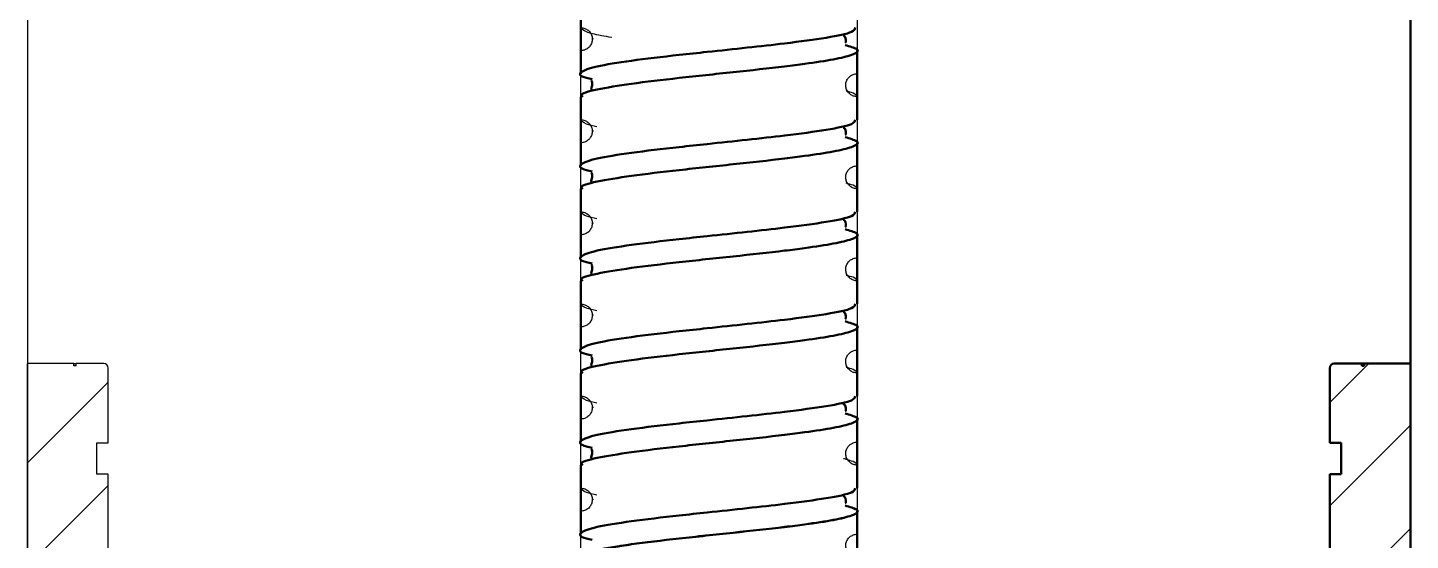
# Model space of a CAD drawing. Header units: millimetres. Extents: x 55 to 11032, y -227 to 3957.
# Drawn here: x 1630.3 to 1690.3, y 3545 to 3567.2 of the extents above; entities that cross this region are included whole.
import ezdxf

# ---------------------------------------------------------------- set-up
doc = ezdxf.new("R2010")
doc.units = ezdxf.units.MM
doc.header["$LTSCALE"] = 0.7
doc.layers.get('0').update_dxf_attribs({"color": 255})
doc.layers.add('CON', color=7, linetype='Continuous', lineweight=50)
pattern_1 = [(45, (-146.9846, 2835.2312), (-2.245064, 2.245064), [])]

msp = doc.modelspace()

# ---------------------------------------------------------------- hatches: boundary and pattern name
at = {"linetype": 'Continuous', "lineweight": 18}
h = msp.add_hatch(dxfattribs=at)
h.set_pattern_fill('ANSI31', style=0)
h.set_pattern_definition(pattern_1)
edge = h.paths.add_edge_path(flags=0)
edge.add_line((1633.266, 3526.082), (1633.266, 3527.432))
edge.add_line((1633.266, 3527.432), (1633.766, 3527.432))
edge.add_line((1633.766, 3527.432), (1633.766, 3547.832))
edge.add_line((1633.766, 3547.832), (1633.266, 3547.832))
edge.add_line((1633.266, 3547.832), (1633.266, 3549.182))
edge.add_line((1633.266, 3549.182), (1633.766, 3549.182))
edge.add_line((1633.766, 3549.182), (1633.766, 3552.432))
edge.add_arc((1633.566, 3552.432), 0.2, 0, 90)
edge.add_line((1633.566, 3552.632), (1632.366, 3552.632))
edge.add_line((1632.366, 3552.632), (1632.366, 3552.532))
edge.add_line((1632.366, 3552.532), (1632.266, 3552.532))
edge.add_line((1632.266, 3552.532), (1632.266, 3552.632))
edge.add_line((1632.266, 3552.632), (1630.266, 3552.632))
edge.add_line((1630.266, 3552.632), (1630.266, 3522.632))
edge.add_line((1630.266, 3522.632), (1632.266, 3522.632))
edge.add_line((1632.266, 3522.632), (1632.266, 3522.732))
edge.add_line((1632.266, 3522.732), (1632.366, 3522.732))
edge.add_line((1632.366, 3522.732), (1632.366, 3522.632))
edge.add_line((1632.366, 3522.632), (1633.566, 3522.632))
edge.add_arc((1633.566, 3522.832), 0.2, 270, 360)
edge.add_line((1633.766, 3522.832), (1633.766, 3526.082))
edge.add_line((1633.766, 3526.082), (1633.266, 3526.082))
h = msp.add_hatch(dxfattribs=at)
h.set_pattern_fill('ANSI31', style=0)
h.set_pattern_definition(pattern_1)
edge = h.paths.add_edge_path(flags=0)
edge.add_line((1687.266, 3549.182), (1687.266, 3547.832))
edge.add_line((1687.266, 3547.832), (1686.766, 3547.832))
edge.add_line((1686.766, 3547.832), (1686.766, 3527.432))
edge.add_line((1686.766, 3527.432), (1687.266, 3527.432))
edge.add_line((1687.266, 3527.432), (1687.266, 3526.082))
edge.add_line((1687.266, 3526.082), (1686.766, 3526.082))
edge.add_line((1686.766, 3526.082), (1686.766, 3522.832))
edge.add_arc((1686.966, 3522.832), 0.2, 180, 270)
edge.add_line((1686.966, 3522.632), (1688.166, 3522.632))
edge.add_line((1688.166, 3522.632), (1688.166, 3522.732))
edge.add_line((1688.166, 3522.732), (1688.266, 3522.732))
edge.add_line((1688.266, 3522.732), (1688.266, 3522.632))
edge.add_line((1688.266, 3522.632), (1690.266, 3522.632))
edge.add_line((1690.266, 3522.632), (1690.266, 3552.632))
edge.add_line((1690.266, 3552.632), (1688.266, 3552.632))
edge.add_line((1688.266, 3552.632), (1688.266, 3552.532))
edge.add_line((1688.266, 3552.532), (1688.166, 3552.532))
edge.add_line((1688.166, 3552.532), (1688.166, 3552.632))
edge.add_line((1688.166, 3552.632), (1686.966, 3552.632))
edge.add_arc((1686.966, 3552.432), 0.2, 90, 180)
edge.add_line((1686.766, 3552.432), (1686.766, 3549.182))
edge.add_line((1686.766, 3549.182), (1687.266, 3549.182))

# ---------------------------------------------------------------- linework, layer by layer
at = {"color": 7, "linetype": 'Continuous', "lineweight": 25}
for p, q in [((1630.266, 3628.632), (1630.266, 3425.632)), ((1654.266, 3567.218), (1654.266, 3570.218)), ((1666.266, 3568.218), (1666.266, 3565.218)), ((1654.822, 3566.725), (1654.766, 3566.718)), ((1654.266, 3563.218), (1654.266, 3566.218)), ((1665.774, 3564.693), (1665.776, 3564.715)), ((1666.266, 3564.218), (1666.266, 3561.218)), ((1654.266, 3559.218), (1654.266, 3562.218)), ((1654.822, 3562.725), (1654.766, 3562.718)), ((1665.774, 3560.693), (1665.776, 3560.715)), ((1666.266, 3560.218), (1666.266, 3557.218)), ((1654.822, 3558.725), (1654.766, 3558.718)), ((1654.266, 3555.218), (1654.266, 3558.218)), ((1665.774, 3556.693), (1665.776, 3556.715)), ((1666.266, 3556.218), (1666.266, 3553.218)), ((1654.822, 3554.725), (1654.766, 3554.718)), ((1654.266, 3551.218), (1654.266, 3554.218)), ((1630.266, 3522.632), (1630.266, 3552.632)), ((1632.266, 3552.632), (1630.266, 3552.632)), ((1632.266, 3552.632), (1632.366, 3552.632)), ((1632.266, 3552.532), (1632.266, 3552.632)), ((1632.366, 3552.532), (1632.366, 3552.632)), ((1633.566, 3552.632), (1632.366, 3552.632)), ((1665.774, 3552.693), (1665.776, 3552.715)), ((1632.366, 3552.532), (1632.266, 3552.532)), ((1633.766, 3549.182), (1633.766, 3552.432)), ((1666.266, 3552.218), (1666.266, 3549.218)), ((1654.266, 3547.218), (1654.266, 3550.218)), ((1654.822, 3550.725), (1654.766, 3550.718)), ((1633.266, 3547.832), (1633.266, 3549.182)), ((1633.266, 3549.182), (1633.766, 3549.182)), ((1665.774, 3548.693), (1665.776, 3548.715)), ((1633.766, 3547.832), (1633.266, 3547.832)), ((1633.766, 3527.432), (1633.766, 3547.832)), ((1666.266, 3548.218), (1666.266, 3545.218)), ((1654.822, 3546.725), (1654.766, 3546.718)), ((1654.266, 3543.218), (1654.266, 3546.218))]:
    msp.add_line(p, q, dxfattribs=at)
msp.add_arc((1633.566, 3552.432), 0.2, 0, 90, dxfattribs=at)
for points, knots in [([(1654.266, 3567.218), (1654.284, 3567.218), (1654.357, 3567.215), (1654.484, 3567.178), (1654.624, 3567.081), (1654.724, 3566.942), (1654.772, 3566.777), (1654.764, 3566.607), (1654.699, 3566.448), (1654.585, 3566.321), (1654.435, 3566.235), (1654.323, 3566.224), (1654.266, 3566.218)], [0, 0, 0, 0, 0.03338, 0.140753, 0.248126, 0.355498, 0.462871, 0.570244, 0.677617, 0.78499, 0.892363, 1, 1, 1, 1]), ([(1655.609, 3566.79), (1655.453, 3566.815), (1654.953, 3566.896), (1654.42, 3567.039), (1654.319, 3567.156), (1654.266, 3567.218)], [0, 0, 0, 0, 0.176669, 0.56659, 1, 1, 1, 1]), ([(1666.266, 3564.218), (1666.21, 3564.224), (1666.098, 3564.235), (1665.948, 3564.321), (1665.834, 3564.448), (1665.769, 3564.606), (1665.76, 3564.777), (1665.808, 3564.941), (1665.908, 3565.08), (1666.048, 3565.178), (1666.175, 3565.215), (1666.249, 3565.217), (1666.266, 3565.218)], [0, 0, 0, 0, 0.107372, 0.214745, 0.322117, 0.42949, 0.536862, 0.644235, 0.751607, 0.85898, 0.966352, 1, 1, 1, 1]), ([(1665.783, 3564.506), (1665.792, 3564.504), (1665.818, 3564.5), (1665.794, 3564.564), (1665.779, 3564.606)], [0, 0, 0, 0, 0.35001, 1, 1, 1, 1]), ([(1666.266, 3564.218), (1666.244, 3564.27), (1666.209, 3564.351), (1665.9, 3564.432), (1665.791, 3564.461)], [0, 0, 0, 0, 0.645914, 1, 1, 1, 1]), ([(1654.266, 3563.218), (1654.284, 3563.218), (1654.357, 3563.215), (1654.484, 3563.178), (1654.624, 3563.081), (1654.724, 3562.942), (1654.772, 3562.777), (1654.764, 3562.607), (1654.699, 3562.448), (1654.585, 3562.321), (1654.435, 3562.235), (1654.323, 3562.224), (1654.266, 3562.218)], [0, 0, 0, 0, 0.03338, 0.140753, 0.248126, 0.355498, 0.462871, 0.570244, 0.677617, 0.78499, 0.892363, 1, 1, 1, 1]), ([(1654.972, 3562.915), (1654.802, 3562.954), (1654.364, 3563.055), (1654.304, 3563.156), (1654.266, 3563.218)], [0, 0, 0, 0, 0.388569, 1, 1, 1, 1]), ([(1666.266, 3560.218), (1666.21, 3560.224), (1666.098, 3560.235), (1665.948, 3560.321), (1665.834, 3560.448), (1665.769, 3560.606), (1665.76, 3560.777), (1665.808, 3560.941), (1665.908, 3561.08), (1666.048, 3561.178), (1666.175, 3561.215), (1666.249, 3561.217), (1666.266, 3561.218)], [0, 0, 0, 0, 0.1073725, 0.2147449, 0.3221174, 0.4294898, 0.5368623, 0.6442347, 0.7516072, 0.8589796, 0.9663521, 1, 1, 1, 1]), ([(1665.783, 3560.506), (1665.792, 3560.504), (1665.818, 3560.5), (1665.794, 3560.564), (1665.779, 3560.606)], [0, 0, 0, 0, 0.35001, 1, 1, 1, 1]), ([(1666.266, 3560.218), (1666.244, 3560.27), (1666.209, 3560.351), (1665.9, 3560.432), (1665.791, 3560.461)], [0, 0, 0, 0, 0.645914, 1, 1, 1, 1]), ([(1654.266, 3559.218), (1654.284, 3559.218), (1654.357, 3559.215), (1654.484, 3559.178), (1654.624, 3559.081), (1654.724, 3558.942), (1654.772, 3558.777), (1654.764, 3558.607), (1654.699, 3558.448), (1654.585, 3558.321), (1654.435, 3558.235), (1654.323, 3558.224), (1654.266, 3558.218)], [0, 0, 0, 0, 0.03338, 0.140753, 0.248126, 0.355498, 0.462871, 0.570244, 0.677617, 0.78499, 0.892363, 1, 1, 1, 1]), ([(1654.972, 3558.915), (1654.802, 3558.954), (1654.364, 3559.055), (1654.304, 3559.156), (1654.266, 3559.218)], [0, 0, 0, 0, 0.3885695, 1, 1, 1, 1]), ([(1666.266, 3556.218), (1666.21, 3556.224), (1666.098, 3556.235), (1665.948, 3556.321), (1665.834, 3556.448), (1665.769, 3556.606), (1665.76, 3556.777), (1665.808, 3556.941), (1665.908, 3557.08), (1666.048, 3557.178), (1666.175, 3557.215), (1666.249, 3557.217), (1666.266, 3557.218)], [0, 0, 0, 0, 0.1073725, 0.2147449, 0.3221174, 0.4294898, 0.5368623, 0.6442347, 0.7516072, 0.8589796, 0.9663521, 1, 1, 1, 1]), ([(1665.783, 3556.506), (1665.792, 3556.504), (1665.818, 3556.5), (1665.794, 3556.564), (1665.779, 3556.606)], [0, 0, 0, 0, 0.35001, 1, 1, 1, 1]), ([(1666.266, 3556.218), (1666.244, 3556.27), (1666.209, 3556.351), (1665.9, 3556.432), (1665.791, 3556.461)], [0, 0, 0, 0, 0.645914, 1, 1, 1, 1]), ([(1654.266, 3555.218), (1654.284, 3555.218), (1654.357, 3555.215), (1654.484, 3555.178), (1654.624, 3555.081), (1654.724, 3554.942), (1654.772, 3554.777), (1654.764, 3554.607), (1654.699, 3554.448), (1654.585, 3554.321), (1654.435, 3554.235), (1654.323, 3554.224), (1654.266, 3554.218)], [0, 0, 0, 0, 0.03338, 0.140753, 0.248126, 0.355498, 0.462871, 0.570244, 0.677617, 0.78499, 0.892363, 1, 1, 1, 1]), ([(1654.972, 3554.915), (1654.802, 3554.954), (1654.364, 3555.055), (1654.304, 3555.156), (1654.266, 3555.218)], [0, 0, 0, 0, 0.3885695, 1, 1, 1, 1]), ([(1666.266, 3552.218), (1666.21, 3552.224), (1666.098, 3552.235), (1665.948, 3552.321), (1665.834, 3552.448), (1665.769, 3552.606), (1665.76, 3552.777), (1665.808, 3552.941), (1665.908, 3553.08), (1666.048, 3553.178), (1666.175, 3553.215), (1666.249, 3553.217), (1666.266, 3553.218)], [0, 0, 0, 0, 0.107372, 0.214745, 0.322117, 0.42949, 0.536862, 0.644235, 0.751607, 0.85898, 0.966352, 1, 1, 1, 1]), ([(1665.783, 3552.506), (1665.792, 3552.504), (1665.818, 3552.5), (1665.794, 3552.564), (1665.779, 3552.606)], [0, 0, 0, 0, 0.35001, 1, 1, 1, 1]), ([(1666.266, 3552.218), (1666.244, 3552.27), (1666.209, 3552.351), (1665.9, 3552.432), (1665.791, 3552.461)], [0, 0, 0, 0, 0.645914, 1, 1, 1, 1]), ([(1654.266, 3551.218), (1654.284, 3551.218), (1654.357, 3551.215), (1654.484, 3551.178), (1654.624, 3551.081), (1654.724, 3550.942), (1654.772, 3550.777), (1654.764, 3550.607), (1654.699, 3550.448), (1654.585, 3550.321), (1654.435, 3550.235), (1654.323, 3550.224), (1654.266, 3550.218)], [0, 0, 0, 0, 0.03338, 0.140753, 0.248126, 0.355498, 0.462871, 0.570244, 0.677617, 0.78499, 0.892363, 1, 1, 1, 1]), ([(1654.972, 3550.915), (1654.802, 3550.954), (1654.364, 3551.055), (1654.304, 3551.156), (1654.266, 3551.218)], [0, 0, 0, 0, 0.3885695, 1, 1, 1, 1]), ([(1666.266, 3548.218), (1666.21, 3548.224), (1666.098, 3548.235), (1665.948, 3548.321), (1665.834, 3548.448), (1665.769, 3548.606), (1665.76, 3548.777), (1665.808, 3548.941), (1665.908, 3549.08), (1666.048, 3549.178), (1666.175, 3549.215), (1666.249, 3549.217), (1666.266, 3549.218)], [0, 0, 0, 0, 0.107372, 0.214745, 0.322117, 0.42949, 0.536862, 0.644235, 0.751607, 0.85898, 0.966352, 1, 1, 1, 1]), ([(1665.67, 3548.511), (1665.693, 3548.506), (1665.798, 3548.483), (1665.818, 3548.464), (1665.79, 3548.569), (1665.779, 3548.606)], [0, 0, 0, 0, 0.149963, 0.696905, 1, 1, 1, 1]), ([(1666.266, 3548.218), (1666.243, 3548.27), (1666.206, 3548.352), (1665.892, 3548.435), (1665.777, 3548.465)], [0, 0, 0, 0, 0.634767, 1, 1, 1, 1]), ([(1654.266, 3547.218), (1654.284, 3547.218), (1654.357, 3547.215), (1654.484, 3547.178), (1654.624, 3547.081), (1654.724, 3546.942), (1654.772, 3546.777), (1654.764, 3546.607), (1654.699, 3546.448), (1654.585, 3546.321), (1654.435, 3546.235), (1654.323, 3546.224), (1654.266, 3546.218)], [0, 0, 0, 0, 0.03338, 0.140753, 0.248126, 0.355498, 0.462871, 0.570244, 0.677617, 0.78499, 0.892363, 1, 1, 1, 1]), ([(1654.972, 3546.915), (1654.802, 3546.954), (1654.364, 3547.055), (1654.304, 3547.156), (1654.266, 3547.218)], [0, 0, 0, 0, 0.388569, 1, 1, 1, 1]), ([(1666.266, 3544.218), (1666.21, 3544.224), (1666.098, 3544.235), (1665.948, 3544.321), (1665.834, 3544.448), (1665.769, 3544.606), (1665.76, 3544.777), (1665.808, 3544.941), (1665.908, 3545.08), (1666.048, 3545.178), (1666.175, 3545.215), (1666.249, 3545.217), (1666.266, 3545.218)], [0, 0, 0, 0, 0.107372, 0.214745, 0.322117, 0.42949, 0.536862, 0.644235, 0.751607, 0.85898, 0.966352, 1, 1, 1, 1])]:
    msp.add_open_spline(points, degree=3, knots=knots, dxfattribs=at)
at = {"layer": 'CON'}
for p, q in [((1690.266, 3425.632), (1690.266, 3628.632)), ((1688.166, 3552.632), (1686.966, 3552.632)), ((1688.166, 3552.632), (1688.166, 3552.532)), ((1688.266, 3552.632), (1688.166, 3552.632)), ((1688.266, 3552.632), (1688.266, 3552.532)), ((1690.266, 3552.632), (1688.266, 3552.632)), ((1690.266, 3552.632), (1690.266, 3522.632)), ((1686.766, 3552.432), (1686.766, 3549.182)), ((1688.266, 3552.532), (1688.166, 3552.532)), ((1686.766, 3549.182), (1687.266, 3549.182)), ((1687.266, 3549.182), (1687.266, 3547.832)), ((1686.766, 3547.832), (1686.766, 3527.432)), ((1687.266, 3547.832), (1686.766, 3547.832))]:
    msp.add_line(p, q, dxfattribs=at)
at = {"layer": 'CON', "color": 7, "linetype": 'Continuous'}
for p, q in [((1654.266, 3568.219), (1654.266, 3565.219)), ((1666.266, 3563.219), (1666.266, 3566.219)), ((1654.266, 3564.219), (1654.266, 3561.219)), ((1666.266, 3559.219), (1666.266, 3562.219)), ((1654.266, 3560.219), (1654.266, 3557.219)), ((1666.266, 3555.219), (1666.266, 3558.219)), ((1654.266, 3556.219), (1654.266, 3553.219)), ((1666.266, 3551.219), (1666.266, 3554.219)), ((1654.266, 3552.219), (1654.266, 3549.219)), ((1666.266, 3547.219), (1666.266, 3550.219)), ((1654.266, 3548.219), (1654.266, 3545.219)), ((1666.266, 3544.632), (1666.266, 3546.219)), ((1666.266, 3543.216), (1666.266, 3546.216))]:
    msp.add_line(p, q, dxfattribs=at)
at = {"layer": 'CON'}
msp.add_arc((1686.966, 3552.432), 0.2, 90, 180, dxfattribs=at)
at = {"layer": 'CON', "color": 7, "linetype": 'Continuous'}
for points, knots in [([(1654.762, 3564.977), (1654.676, 3564.995), (1654.2, 3565.098), (1654.185, 3565.284), (1654.836, 3565.533), (1656.378, 3565.781), (1658.165, 3565.994), (1659.914, 3566.18), (1661.5, 3566.349), (1663.348, 3566.554), (1665.018, 3566.781), (1666.131, 3567.011), (1666.164, 3567.157), (1666.178, 3567.219)], [0, 0, 0, 0, 0.024694, 0.136327, 0.247636, 0.358945, 0.470578, 0.529105, 0.611809, 0.694267, 0.805576, 0.917209, 1, 1, 1, 1]), ([(1654.355, 3564.219), (1654.328, 3564.24), (1654.201, 3564.345), (1654.892, 3564.532), (1656.364, 3564.781), (1658.502, 3565.032), (1660.889, 3565.284), (1662.765, 3565.486), (1664.219, 3565.672), (1665.31, 3565.837), (1666.165, 3566.051), (1666.432, 3566.261), (1665.942, 3566.404), (1665.736, 3566.464)], [0, 0, 0, 0, 0.0287778, 0.1398438, 0.2509098, 0.3622979, 0.4736861, 0.5847521, 0.6341894, 0.7208894, 0.807893, 0.9192811, 1, 1, 1, 1]), ([(1665.742, 3566.56), (1665.758, 3566.572), (1665.8, 3566.602), (1665.75, 3566.855), (1665.664, 3566.873), (1665.66, 3566.874)], [0, 0, 0, 0, 0.349773, 0.971239, 1, 1, 1, 1]), ([(1654.759, 3564.925), (1654.753, 3564.925), (1654.716, 3564.928), (1654.83, 3564.752), (1654.657, 3564.51), (1654.757, 3564.53), (1654.769, 3564.532)], [0, 0, 0, 0, 0.059951, 0.357802, 0.92007, 1, 1, 1, 1]), ([(1654.762, 3560.977), (1654.676, 3560.995), (1654.2, 3561.098), (1654.185, 3561.284), (1654.836, 3561.533), (1656.378, 3561.781), (1658.165, 3561.994), (1659.914, 3562.18), (1661.5, 3562.349), (1663.348, 3562.554), (1665.018, 3562.781), (1666.131, 3563.011), (1666.164, 3563.157), (1666.178, 3563.219)], [0, 0, 0, 0, 0.024694, 0.136327, 0.247636, 0.358945, 0.470578, 0.529105, 0.611809, 0.694267, 0.805576, 0.917209, 1, 1, 1, 1]), ([(1665.742, 3562.56), (1665.758, 3562.572), (1665.8, 3562.602), (1665.75, 3562.855), (1665.664, 3562.873), (1665.66, 3562.874)], [0, 0, 0, 0, 0.349773, 0.971239, 1, 1, 1, 1]), ([(1654.355, 3560.219), (1654.328, 3560.24), (1654.201, 3560.345), (1654.892, 3560.532), (1656.364, 3560.781), (1658.502, 3561.032), (1660.889, 3561.284), (1662.765, 3561.486), (1664.219, 3561.672), (1665.31, 3561.837), (1666.165, 3562.051), (1666.432, 3562.261), (1665.942, 3562.404), (1665.736, 3562.464)], [0, 0, 0, 0, 0.028778, 0.139844, 0.25091, 0.362298, 0.473686, 0.584752, 0.634189, 0.720889, 0.807893, 0.919281, 1, 1, 1, 1]), ([(1654.759, 3560.925), (1654.753, 3560.925), (1654.716, 3560.928), (1654.83, 3560.752), (1654.657, 3560.51), (1654.757, 3560.53), (1654.769, 3560.532)], [0, 0, 0, 0, 0.059951, 0.357802, 0.92007, 1, 1, 1, 1]), ([(1654.762, 3556.977), (1654.676, 3556.995), (1654.2, 3557.098), (1654.185, 3557.284), (1654.836, 3557.533), (1656.378, 3557.781), (1658.165, 3557.994), (1659.914, 3558.18), (1661.5, 3558.349), (1663.348, 3558.554), (1665.018, 3558.781), (1666.131, 3559.011), (1666.164, 3559.157), (1666.178, 3559.219)], [0, 0, 0, 0, 0.024694, 0.136327, 0.247636, 0.358945, 0.470578, 0.529105, 0.611809, 0.694267, 0.805576, 0.917209, 1, 1, 1, 1]), ([(1665.742, 3558.56), (1665.758, 3558.572), (1665.8, 3558.602), (1665.75, 3558.855), (1665.664, 3558.873), (1665.66, 3558.874)], [0, 0, 0, 0, 0.349773, 0.971239, 1, 1, 1, 1]), ([(1654.355, 3556.219), (1654.328, 3556.24), (1654.201, 3556.345), (1654.892, 3556.532), (1656.364, 3556.781), (1658.502, 3557.032), (1660.889, 3557.284), (1662.765, 3557.486), (1664.219, 3557.672), (1665.31, 3557.837), (1666.165, 3558.051), (1666.432, 3558.261), (1665.942, 3558.404), (1665.736, 3558.464)], [0, 0, 0, 0, 0.028778, 0.139844, 0.25091, 0.362298, 0.473686, 0.584752, 0.634189, 0.720889, 0.807893, 0.919281, 1, 1, 1, 1]), ([(1654.759, 3556.925), (1654.753, 3556.925), (1654.716, 3556.928), (1654.83, 3556.752), (1654.657, 3556.51), (1654.757, 3556.53), (1654.769, 3556.532)], [0, 0, 0, 0, 0.059951, 0.357802, 0.92007, 1, 1, 1, 1]), ([(1654.762, 3552.977), (1654.676, 3552.995), (1654.2, 3553.098), (1654.185, 3553.284), (1654.836, 3553.533), (1656.378, 3553.781), (1658.165, 3553.994), (1659.914, 3554.18), (1661.5, 3554.349), (1663.348, 3554.554), (1665.018, 3554.781), (1666.131, 3555.011), (1666.164, 3555.157), (1666.178, 3555.219)], [0, 0, 0, 0, 0.024694, 0.136327, 0.247636, 0.358945, 0.470578, 0.529105, 0.611809, 0.694267, 0.805576, 0.917209, 1, 1, 1, 1]), ([(1654.355, 3552.219), (1654.328, 3552.24), (1654.201, 3552.345), (1654.892, 3552.532), (1656.364, 3552.781), (1658.502, 3553.032), (1660.889, 3553.284), (1662.765, 3553.486), (1664.219, 3553.672), (1665.31, 3553.837), (1666.165, 3554.051), (1666.432, 3554.261), (1665.942, 3554.404), (1665.736, 3554.464)], [0, 0, 0, 0, 0.028778, 0.139844, 0.25091, 0.362298, 0.473686, 0.584752, 0.634189, 0.720889, 0.807893, 0.919281, 1, 1, 1, 1]), ([(1665.742, 3554.56), (1665.758, 3554.572), (1665.8, 3554.602), (1665.75, 3554.855), (1665.664, 3554.873), (1665.66, 3554.874)], [0, 0, 0, 0, 0.3497734, 0.9712388, 1, 1, 1, 1]), ([(1654.759, 3552.925), (1654.753, 3552.925), (1654.716, 3552.928), (1654.83, 3552.752), (1654.657, 3552.51), (1654.757, 3552.53), (1654.769, 3552.532)], [0, 0, 0, 0, 0.059951, 0.357802, 0.92007, 1, 1, 1, 1]), ([(1654.762, 3548.977), (1654.676, 3548.995), (1654.2, 3549.098), (1654.185, 3549.284), (1654.836, 3549.533), (1656.378, 3549.781), (1658.165, 3549.994), (1659.914, 3550.18), (1661.5, 3550.349), (1663.348, 3550.554), (1665.018, 3550.781), (1666.131, 3551.011), (1666.164, 3551.157), (1666.178, 3551.219)], [0, 0, 0, 0, 0.024694, 0.136327, 0.247636, 0.358945, 0.470578, 0.529105, 0.611809, 0.694267, 0.805576, 0.917209, 1, 1, 1, 1]), ([(1665.742, 3550.56), (1665.758, 3550.572), (1665.8, 3550.602), (1665.75, 3550.855), (1665.664, 3550.873), (1665.66, 3550.874)], [0, 0, 0, 0, 0.3497734, 0.9712388, 1, 1, 1, 1]), ([(1665.742, 3550.558), (1665.758, 3550.569), (1665.8, 3550.6), (1665.75, 3550.852), (1665.664, 3550.871), (1665.66, 3550.872)], [0, 0, 0, 0, 0.349773, 0.971239, 1, 1, 1, 1]), ([(1654.355, 3548.219), (1654.328, 3548.24), (1654.201, 3548.345), (1654.892, 3548.532), (1656.364, 3548.781), (1658.502, 3549.032), (1660.889, 3549.284), (1662.765, 3549.486), (1664.219, 3549.672), (1665.31, 3549.837), (1666.165, 3550.051), (1666.432, 3550.261), (1665.942, 3550.404), (1665.736, 3550.464)], [0, 0, 0, 0, 0.028778, 0.139844, 0.25091, 0.362298, 0.473686, 0.584752, 0.634189, 0.720889, 0.807893, 0.919281, 1, 1, 1, 1]), ([(1654.759, 3548.925), (1654.753, 3548.925), (1654.716, 3548.928), (1654.83, 3548.752), (1654.657, 3548.51), (1654.757, 3548.53), (1654.769, 3548.532)], [0, 0, 0, 0, 0.059951, 0.357802, 0.92007, 1, 1, 1, 1]), ([(1654.762, 3544.977), (1654.676, 3544.995), (1654.2, 3545.098), (1654.185, 3545.284), (1654.836, 3545.533), (1656.378, 3545.781), (1658.165, 3545.994), (1659.914, 3546.18), (1661.5, 3546.349), (1663.348, 3546.554), (1665.018, 3546.781), (1666.131, 3547.011), (1666.164, 3547.157), (1666.178, 3547.219)], [0, 0, 0, 0, 0.0246942, 0.1363265, 0.247636, 0.3589455, 0.4705778, 0.5291054, 0.611809, 0.6942668, 0.8055762, 0.9172086, 1, 1, 1, 1]), ([(1665.742, 3546.56), (1665.758, 3546.572), (1665.8, 3546.602), (1665.75, 3546.855), (1665.664, 3546.873), (1665.66, 3546.874)], [0, 0, 0, 0, 0.3497734, 0.9712388, 1, 1, 1, 1]), ([(1654.355, 3544.216), (1654.328, 3544.238), (1654.201, 3544.343), (1654.892, 3544.53), (1656.364, 3544.779), (1658.502, 3545.03), (1660.889, 3545.282), (1662.765, 3545.484), (1664.219, 3545.67), (1665.31, 3545.834), (1666.165, 3546.048), (1666.432, 3546.259), (1665.942, 3546.402), (1665.736, 3546.462)], [0, 0, 0, 0, 0.028778, 0.139844, 0.25091, 0.362298, 0.473686, 0.584752, 0.634189, 0.720889, 0.807893, 0.919281, 1, 1, 1, 1]), ([(1655.582, 3544.632), (1655.859, 3544.682), (1656.598, 3544.815), (1658.519, 3545.032), (1660.885, 3545.284), (1662.766, 3545.486), (1664.219, 3545.672), (1665.31, 3545.837), (1666.165, 3546.051), (1666.432, 3546.261), (1665.942, 3546.404), (1665.736, 3546.464)], [0, 0, 0, 0, 0.081476, 0.218059, 0.354642, 0.490829, 0.551448, 0.657759, 0.764441, 0.901024, 1, 1, 1, 1])]:
    msp.add_open_spline(points, degree=3, knots=knots, dxfattribs=at)

doc.saveas('drawing.dxf')
